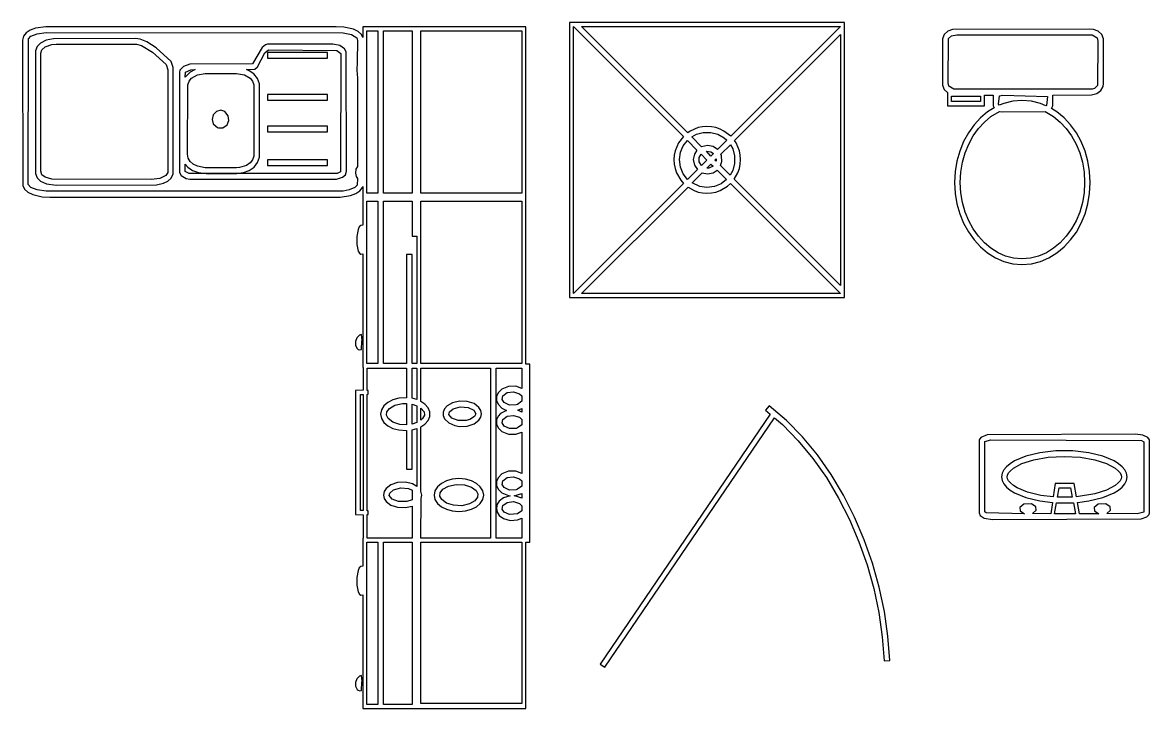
# Model space of a CAD drawing. Header units: metres. Extents: x -13 to 22, y -10.4 to 9.6.
# Drawn here: x -6.081 to -2.112, y -3.408 to -0.994 of the extents above; entities that cross this region are included whole.
import ezdxf

# ---------------------------------------------------------------- set-up
doc = ezdxf.new("R2010")
doc.units = ezdxf.units.M

msp = doc.modelspace()

# ---------------------------------------------------------------- linework, layer by layer
for p, q in [((-6.06854, -1.0305), (-6.07762, -1.04211)), ((-6.05408, -1.02112), (-6.06854, -1.0305)), ((-6.03484, -1.01416), (-6.05408, -1.02112)), ((-5.99817, -1.00873), (-6.03484, -1.01416)), ((-6.02969, -1.03349), (-5.99707, -1.0287)), ((-4.97568, -1.00835), (-5.99817, -1.00873)), ((-5.99707, -1.0287), (-4.95096, -1.02971)), ((-4.94864, -1.00984), (-4.97568, -1.00835)), ((-4.95096, -1.02971), (-4.92242, -1.03607)), ((-4.91545, -1.01732), (-4.94864, -1.00984)), ((-4.89896, -1.02551), (-4.91545, -1.01732)), ((-4.88748, -1.03604), (-4.89896, -1.02551)), ((-4.30846, -1.00835), (-4.88237, -1.00835)), ((-4.88237, -1.00835), (-4.88237, -1.04625)), ((-4.86823, -1.5941), (-4.86823, -1.02249)), ((-4.86823, -1.02249), (-4.82892, -1.02249)), ((-4.82892, -1.02249), (-4.82892, -1.5941)), ((-4.80891, -1.5941), (-4.80891, -1.02249)), ((-4.80891, -1.02249), (-4.70847, -1.02249)), ((-4.70847, -1.02249), (-4.70847, -1.5941)), ((-4.67758, -1.5941), (-4.67758, -1.02254)), ((-4.67758, -1.02254), (-4.3226, -1.02254)), ((-4.3226, -1.02254), (-4.3226, -1.5941)), ((-4.30846, -2.19566), (-4.30846, -1.00835)), ((-3.18616, -0.993866), (-4.15445, -0.993866)), ((-4.15445, -0.993866), (-4.15445, -1.96198)), ((-4.14032, -1.94783), (-4.14032, -1.00806)), ((-4.14032, -1.00806), (-3.75343, -1.39484)), ((-3.73817, -1.38182), (-4.11208, -1.00801)), ((-4.11208, -1.00801), (-3.2003, -1.00806)), ((-3.2003, -1.00806), (-3.5863, -1.39397)), ((-3.18616, -1.96198), (-3.18616, -0.993866)), ((-2.8223, -1.02466), (-2.83449, -1.03615)), ((-2.80498, -1.01799), (-2.8223, -1.02466)), ((-2.323, -1.01665), (-2.80498, -1.01799)), ((-2.30917, -1.01799), (-2.323, -1.01665)), ((-2.29187, -1.02466), (-2.30917, -1.01799)), ((-2.27966, -1.03615), (-2.29187, -1.02466)), ((-6.07762, -1.04211), (-6.08078, -1.05576)), ((-6.08078, -1.05576), (-6.07999, -1.56789)), ((-6.0605, -1.56337), (-6.05965, -1.05089)), ((-6.05965, -1.05089), (-6.05101, -1.04227)), ((-6.05101, -1.04227), (-6.02969, -1.03349)), ((-6.01808, -1.06696), (-6.02887, -1.07819)), ((-5.99706, -1.05585), (-6.01808, -1.06696)), ((-6.00134, -1.0797), (-5.97734, -1.07152)), ((-5.97151, -1.0507), (-5.99706, -1.05585)), ((-5.97734, -1.07152), (-5.96214, -1.07036)), ((-5.68286, -1.05035), (-5.97151, -1.0507)), ((-5.96214, -1.07036), (-5.67909, -1.07036)), ((-5.66634, -1.052), (-5.68286, -1.05035)), ((-5.67909, -1.07036), (-5.66183, -1.07454)), ((-5.64278, -1.06154), (-5.66634, -1.052)), ((-5.61067, -1.08266), (-5.64278, -1.06154)), ((-5.21808, -1.07036), (-5.22475, -1.07172)), ((-4.98758, -1.07036), (-5.21808, -1.07036)), ((-4.96321, -1.07474), (-4.98758, -1.07036)), ((-4.92242, -1.03607), (-4.90347, -1.04805)), ((-4.90347, -1.04805), (-4.90073, -1.05684)), ((-4.90073, -1.05684), (-4.90175, -1.13374)), ((-4.88237, -1.04625), (-4.88748, -1.03604)), ((-3.57346, -1.40939), (-3.2003, -1.03635)), ((-3.2003, -1.03635), (-3.2003, -1.91954)), ((-2.83449, -1.03615), (-2.84048, -1.05167)), ((-2.84048, -1.05167), (-2.84048, -1.21376)), ((-2.82091, -1.20607), (-2.8192, -1.04955)), ((-2.8192, -1.04955), (-2.80872, -1.04004)), ((-2.80872, -1.04004), (-2.79068, -1.03664)), ((-2.79068, -1.03664), (-2.31317, -1.03758)), ((-2.31317, -1.03758), (-2.2962, -1.04739)), ((-2.2962, -1.04739), (-2.29326, -1.05959)), ((-2.29326, -1.05959), (-2.29494, -1.21558)), ((-2.27368, -1.05167), (-2.27966, -1.03615)), ((-2.27325, -1.20807), (-2.27368, -1.05167)), ((-6.03546, -1.09297), (-6.03549, -1.52562)), ((-6.02887, -1.07819), (-6.03546, -1.09297)), ((-6.01639, -1.10135), (-6.01244, -1.08958)), ((-6.01639, -1.51707), (-6.01639, -1.10135)), ((-6.01244, -1.08958), (-6.00134, -1.0797)), ((-5.66183, -1.07454), (-5.62273, -1.09862)), ((-5.62273, -1.09862), (-5.57463, -1.14124)), ((-5.55772, -1.13058), (-5.61067, -1.08266)), ((-5.23726, -1.08118), (-5.27063, -1.13965)), ((-5.25296, -1.14967), (-5.22685, -1.10011)), ((-5.22475, -1.07172), (-5.23726, -1.08118)), ((-5.22685, -1.10011), (-5.21501, -1.09035)), ((-5.00623, -1.09958), (-5.21808, -1.09958)), ((-5.21808, -1.09958), (-5.21808, -1.11958)), ((-5.21501, -1.09035), (-4.97418, -1.09213)), ((-5.00623, -1.11958), (-5.00623, -1.09958)), ((-4.97418, -1.09213), (-4.96008, -1.10237)), ((-4.9464, -1.08603), (-4.96321, -1.07474)), ((-4.96008, -1.10237), (-4.96107, -1.51917)), ((-4.94054, -1.09729), (-4.9464, -1.08603)), ((-4.94011, -1.51707), (-4.94054, -1.09729)), ((-5.57463, -1.14124), (-5.56909, -1.16)), ((-5.54984, -1.15231), (-5.55772, -1.13058)), ((-5.51428, -1.14876), (-5.52661, -1.16159)), ((-5.49178, -1.14079), (-5.51428, -1.14876)), ((-5.27063, -1.13965), (-5.49178, -1.14079)), ((-5.2625, -1.15791), (-5.25296, -1.14967)), ((-5.21808, -1.11958), (-5.00623, -1.11958)), ((-4.90175, -1.13374), (-4.90388, -1.16089)), ((-5.56909, -1.16), (-5.5694, -1.52148)), ((-5.5499, -1.52592), (-5.54984, -1.15231)), ((-5.52661, -1.16159), (-5.52826, -1.16882)), ((-5.52826, -1.16882), (-5.52785, -1.52148)), ((-5.4904, -1.16846), (-5.50827, -1.1855)), ((-5.50827, -1.1855), (-5.50739, -1.16858)), ((-5.50739, -1.16858), (-5.48849, -1.16052)), ((-5.49425, -1.20016), (-5.48541, -1.18964)), ((-5.4722, -1.15964), (-5.4904, -1.16846)), ((-5.48849, -1.16052), (-5.4722, -1.15964)), ((-5.48541, -1.18964), (-5.46503, -1.17828)), ((-5.46503, -1.17828), (-5.43724, -1.17285)), ((-5.43724, -1.17285), (-5.32736, -1.17285)), ((-5.32736, -1.17285), (-5.29918, -1.17828)), ((-5.29918, -1.17828), (-5.27904, -1.18964)), ((-5.29202, -1.15964), (-5.2625, -1.15791)), ((-5.28278, -1.16347), (-5.29202, -1.15964)), ((-5.26572, -1.17473), (-5.28278, -1.16347)), ((-5.27904, -1.18964), (-5.27048, -1.20016)), ((-5.25302, -1.1904), (-5.26572, -1.17473)), ((-5.24635, -1.20958), (-5.25302, -1.1904)), ((-4.90388, -1.16089), (-4.90076, -1.18907)), ((-4.90076, -1.18907), (-4.90076, -1.50053)), ((-5.49944, -1.45691), (-5.49884, -1.21283)), ((-5.49884, -1.21283), (-5.49425, -1.20016)), ((-5.27048, -1.20016), (-5.26608, -1.21283)), ((-5.26608, -1.21283), (-5.26608, -1.46402)), ((-5.24635, -1.46722), (-5.24635, -1.20958)), ((-2.84048, -1.21376), (-2.83449, -1.22902)), ((-2.83449, -1.22902), (-2.82259, -1.24046)), ((-2.81795, -1.21777), (-2.82091, -1.20607)), ((-2.8008, -1.22804), (-2.81795, -1.21777)), ((-2.31337, -1.22804), (-2.8008, -1.22804)), ((-2.30568, -1.22548), (-2.31337, -1.22804)), ((-2.29494, -1.21558), (-2.30568, -1.22548)), ((-2.2831, -1.23335), (-2.27492, -1.21918)), ((-2.27492, -1.21918), (-2.27325, -1.20807)), ((-5.00623, -1.2473), (-5.21808, -1.2473)), ((-5.21808, -1.2473), (-5.21808, -1.2673)), ((-5.21808, -1.2673), (-5.00623, -1.2673)), ((-5.00623, -1.2673), (-5.00623, -1.2473)), ((-2.82259, -1.24046), (-2.82259, -1.28639)), ((-2.80844, -1.27226), (-2.80844, -1.25345)), ((-2.80844, -1.25345), (-2.70682, -1.25345)), ((-2.70682, -1.25345), (-2.70682, -1.27226)), ((-2.69267, -1.28639), (-2.69267, -1.24901)), ((-2.69267, -1.24901), (-2.66228, -1.2496)), ((-2.66228, -1.2496), (-2.66228, -1.28716)), ((-2.64305, -1.2811), (-2.63998, -1.25128)), ((-2.63998, -1.25128), (-2.62791, -1.24902)), ((-2.62791, -1.24902), (-2.47127, -1.25459)), ((-2.56088, -1.26775), (-2.59346, -1.27051)), ((-2.52759, -1.27049), (-2.56088, -1.26775)), ((-2.47127, -1.25459), (-2.4742, -1.28549)), ((-2.45213, -1.24901), (-2.31589, -1.24866)), ((-2.4519, -1.28716), (-2.45213, -1.24901)), ((-2.31589, -1.24866), (-2.29712, -1.24356)), ((-2.29712, -1.24356), (-2.2831, -1.23335)), ((-5.39792, -1.30641), (-5.40884, -1.31816)), ((-5.38248, -1.30194), (-5.39792, -1.30641)), ((-5.36823, -1.30641), (-5.38248, -1.30194)), ((-5.35602, -1.32195), (-5.36823, -1.30641)), ((-2.82259, -1.28639), (-2.69267, -1.28639)), ((-2.70682, -1.27226), (-2.80844, -1.27226)), ((-2.68182, -1.30858), (-2.70703, -1.32973)), ((-2.65898, -1.29428), (-2.68182, -1.30858)), ((-2.67006, -1.32475), (-2.6394, -1.30664)), ((-2.66228, -1.28716), (-2.65898, -1.29428)), ((-2.64104, -1.28479), (-2.64305, -1.2811)), ((-2.62474, -1.27852), (-2.64104, -1.28479)), ((-2.6394, -1.30664), (-2.62813, -1.30774)), ((-2.62813, -1.30774), (-2.47897, -1.30731)), ((-2.59346, -1.27051), (-2.62474, -1.27852)), ((-2.49571, -1.27849), (-2.52759, -1.27049)), ((-2.47679, -1.28656), (-2.49571, -1.27849)), ((-2.47897, -1.30731), (-2.44937, -1.32475)), ((-2.4742, -1.28549), (-2.47679, -1.28656)), ((-2.45689, -1.29669), (-2.4519, -1.28716)), ((-2.43773, -1.30849), (-2.45689, -1.29669)), ((-2.41219, -1.32964), (-2.43773, -1.30849)), ((-5.40884, -1.31816), (-5.41299, -1.33476)), ((-5.41299, -1.33476), (-5.40884, -1.3501)), ((-5.35988, -1.35341), (-5.35394, -1.33882)), ((-5.35394, -1.33882), (-5.35602, -1.32195)), ((-2.70703, -1.32973), (-2.72968, -1.35442)), ((-2.71413, -1.367), (-2.69319, -1.34418)), ((-2.69319, -1.34418), (-2.67006, -1.32475)), ((-2.44937, -1.32475), (-2.42592, -1.34418)), ((-2.42592, -1.34418), (-2.40475, -1.367)), ((-2.38928, -1.35434), (-2.41219, -1.32964)), ((-5.40884, -1.3501), (-5.39439, -1.36324)), ((-5.39439, -1.36324), (-5.39062, -1.36461)), ((-5.39062, -1.36461), (-5.37505, -1.36461)), ((-5.37505, -1.36461), (-5.35988, -1.35341)), ((-5.00623, -1.35849), (-5.21808, -1.35849)), ((-5.21808, -1.35849), (-5.21808, -1.37848)), ((-5.21808, -1.37848), (-5.00623, -1.37848)), ((-5.00623, -1.37848), (-5.00623, -1.35849)), ((-3.72893, -1.37555), (-3.73817, -1.38182)), ((-3.70114, -1.36374), (-3.72893, -1.37555)), ((-3.7238, -1.39618), (-3.70766, -1.38716)), ((-3.70766, -1.38716), (-3.68332, -1.38043)), ((-3.68602, -1.36061), (-3.70114, -1.36374)), ((-3.6703, -1.35954), (-3.68602, -1.36061)), ((-3.68332, -1.38043), (-3.6568, -1.38043)), ((-3.65414, -1.36061), (-3.6703, -1.35954)), ((-3.6568, -1.38043), (-3.63174, -1.38722)), ((-3.63869, -1.36374), (-3.65414, -1.36061)), ((-3.62404, -1.36876), (-3.63869, -1.36374)), ((-3.63174, -1.38722), (-3.60991, -1.39986)), ((-3.61035, -1.37555), (-3.62404, -1.36876)), ((-3.5863, -1.39397), (-3.61035, -1.37555)), ((-2.74951, -1.38226), (-2.76633, -1.4129)), ((-2.72968, -1.35442), (-2.74951, -1.38226)), ((-2.73257, -1.39288), (-2.71413, -1.367)), ((-2.40475, -1.367), (-2.38614, -1.39288)), ((-2.36923, -1.38219), (-2.38928, -1.35434)), ((-2.35229, -1.41286), (-2.36923, -1.38219)), ((-3.77086, -1.41747), (-3.78267, -1.44525)), ((-3.75343, -1.39484), (-3.77086, -1.41747)), ((-3.7634, -1.45059), (-3.75362, -1.4276)), ((-3.75362, -1.4276), (-3.73929, -1.40898)), ((-3.73929, -1.40898), (-3.70534, -1.44292)), ((-3.6891, -1.43088), (-3.7238, -1.39618)), ((-3.66846, -1.42625), (-3.6891, -1.43088)), ((-3.64862, -1.43019), (-3.66846, -1.42625)), ((-3.60043, -1.4081), (-3.63292, -1.44057)), ((-3.62144, -1.45738), (-3.58781, -1.42377)), ((-3.60991, -1.39986), (-3.60043, -1.4081)), ((-3.58781, -1.42377), (-3.5795, -1.43877)), ((-3.56795, -1.41747), (-3.57346, -1.40939)), ((-3.55606, -1.44525), (-3.56795, -1.41747)), ((-2.76633, -1.4129), (-2.77986, -1.446)), ((-2.76096, -1.45253), (-2.74828, -1.42151)), ((-2.74828, -1.42151), (-2.73257, -1.39288)), ((-2.38614, -1.39288), (-2.37032, -1.42151)), ((-2.37032, -1.42151), (-2.35757, -1.45253)), ((-2.33867, -1.44597), (-2.35229, -1.41286)), ((-5.4971, -1.47069), (-5.49944, -1.45691)), ((-5.26608, -1.46402), (-5.27048, -1.47691)), ((-5.25291, -1.48647), (-5.24635, -1.46722)), ((-3.7858, -1.46036), (-3.78687, -1.47607)), ((-3.78267, -1.44525), (-3.7858, -1.46036)), ((-3.76686, -1.47609), (-3.7634, -1.45059)), ((-3.71432, -1.45677), (-3.71828, -1.47606)), ((-3.70534, -1.44292), (-3.71432, -1.45677)), ((-3.6972, -1.46826), (-3.69121, -1.45706)), ((-3.69717, -1.48438), (-3.6972, -1.46826)), ((-3.69121, -1.45706), (-3.67032, -1.47795)), ((-3.65616, -1.46381), (-3.67244, -1.44652)), ((-3.67244, -1.44652), (-3.65633, -1.44865)), ((-3.65633, -1.44865), (-3.64708, -1.45471)), ((-3.64708, -1.45471), (-3.65616, -1.46381)), ((-3.63292, -1.44057), (-3.64862, -1.43019)), ((-3.61949, -1.46291), (-3.62144, -1.45738)), ((-3.61815, -1.48299), (-3.61949, -1.46291)), ((-3.5795, -1.43877), (-3.57275, -1.46307)), ((-3.57275, -1.46307), (-3.57275, -1.48958)), ((-3.55293, -1.46036), (-3.55606, -1.44525)), ((-3.55186, -1.47607), (-3.55293, -1.46036)), ((-2.77986, -1.446), (-2.78986, -1.48122)), ((-2.77036, -1.48561), (-2.76096, -1.45253)), ((-2.35757, -1.45253), (-2.34814, -1.48561)), ((-2.32863, -1.4812), (-2.33867, -1.44597)), ((-5.50821, -1.51764), (-5.50826, -1.49176)), ((-5.50826, -1.49176), (-5.49889, -1.50262)), ((-5.49889, -1.50262), (-5.48184, -1.5143)), ((-5.49033, -1.48265), (-5.4971, -1.47069)), ((-5.47952, -1.49248), (-5.49033, -1.48265)), ((-5.46503, -1.49986), (-5.47952, -1.49248)), ((-5.43724, -1.50574), (-5.46503, -1.49986)), ((-5.32736, -1.50574), (-5.43724, -1.50574)), ((-5.31712, -1.50453), (-5.32736, -1.50574)), ((-5.29153, -1.49649), (-5.31712, -1.50453)), ((-5.27904, -1.48784), (-5.29153, -1.49649)), ((-5.28235, -1.51425), (-5.26538, -1.50246)), ((-5.27048, -1.47691), (-5.27904, -1.48784)), ((-5.26538, -1.50246), (-5.25291, -1.48647)), ((-5.00623, -1.47701), (-5.21808, -1.47701)), ((-5.21808, -1.47701), (-5.21808, -1.49701)), ((-5.21808, -1.49701), (-5.00623, -1.49701)), ((-5.00623, -1.49701), (-5.00623, -1.47701)), ((-4.90076, -1.50053), (-4.90636, -1.51025)), ((-3.78687, -1.47607), (-3.7858, -1.49223)), ((-3.7858, -1.49223), (-3.78267, -1.50769)), ((-3.78267, -1.50769), (-3.77765, -1.52234)), ((-3.76337, -1.50246), (-3.76686, -1.47609)), ((-3.75354, -1.526), (-3.76337, -1.50246)), ((-3.71828, -1.47606), (-3.71432, -1.49588)), ((-3.71432, -1.49588), (-3.70395, -1.51158)), ((-3.6898, -1.49744), (-3.69717, -1.48438)), ((-3.67032, -1.47795), (-3.6898, -1.49744)), ((-3.67073, -1.50665), (-3.65616, -1.49208)), ((-3.66418, -1.50653), (-3.67073, -1.50665)), ((-3.64864, -1.49962), (-3.66418, -1.50653)), ((-3.65616, -1.49208), (-3.64864, -1.49962)), ((-3.64201, -1.47795), (-3.63785, -1.47379)), ((-3.63826, -1.4817), (-3.64201, -1.47795)), ((-3.63785, -1.47379), (-3.63826, -1.4817)), ((-3.62247, -1.4975), (-3.61815, -1.48299)), ((-3.58876, -1.53119), (-3.62247, -1.4975)), ((-3.57275, -1.48958), (-3.57956, -1.51459)), ((-3.56111, -1.52234), (-3.55606, -1.50769)), ((-3.55606, -1.50769), (-3.55293, -1.49223)), ((-3.55293, -1.49223), (-3.55186, -1.47607)), ((-2.78986, -1.48122), (-2.79607, -1.51822)), ((-2.77618, -1.52042), (-2.77036, -1.48561)), ((-2.34814, -1.48561), (-2.3423, -1.52042)), ((-2.32242, -1.5182), (-2.32863, -1.4812)), ((-6.03549, -1.52562), (-6.02873, -1.54092)), ((-6.02873, -1.54092), (-6.01736, -1.55211)), ((-6.01244, -1.52933), (-6.01639, -1.51707)), ((-6.00134, -1.5385), (-6.01244, -1.52933)), ((-5.97734, -1.54535), (-6.00134, -1.5385)), ((-5.62823, -1.54625), (-5.97734, -1.54535)), ((-5.59705, -1.54274), (-5.62823, -1.54625)), ((-5.57639, -1.53275), (-5.59705, -1.54274)), ((-5.5694, -1.52148), (-5.57639, -1.53275)), ((-5.56946, -1.55254), (-5.55733, -1.54152)), ((-5.55733, -1.54152), (-5.5499, -1.52592)), ((-5.52785, -1.52148), (-5.52185, -1.53275)), ((-5.52185, -1.53275), (-5.50415, -1.54274)), ((-5.49406, -1.52469), (-5.50821, -1.51764)), ((-5.50415, -1.54274), (-5.49178, -1.54535)), ((-4.97321, -1.52477), (-5.49406, -1.52469)), ((-5.49178, -1.54535), (-4.97464, -1.54535)), ((-5.48184, -1.5143), (-5.46162, -1.5219)), ((-5.46162, -1.5219), (-5.42537, -1.52615)), ((-5.42537, -1.52615), (-5.32582, -1.52568)), ((-5.32582, -1.52568), (-5.30266, -1.52191)), ((-5.30266, -1.52191), (-5.28235, -1.51425)), ((-4.97464, -1.54535), (-4.95367, -1.5385)), ((-4.96107, -1.51917), (-4.97321, -1.52477)), ((-4.95367, -1.5385), (-4.94371, -1.52933)), ((-4.94371, -1.52933), (-4.94011, -1.51707)), ((-4.90636, -1.51025), (-4.90849, -1.52385)), ((-4.90849, -1.52385), (-4.90585, -1.53625)), ((-4.90585, -1.53625), (-4.90074, -1.54265)), ((-4.90074, -1.54265), (-4.90189, -1.56596)), ((-3.77765, -1.52234), (-3.76244, -1.5486)), ((-3.73831, -1.54593), (-3.75354, -1.526)), ((-3.70395, -1.51158), (-3.73831, -1.54593)), ((-3.72264, -1.55855), (-3.68713, -1.52306)), ((-3.68713, -1.52306), (-3.66846, -1.52681)), ((-3.66846, -1.52681), (-3.64862, -1.52284)), ((-3.64862, -1.52284), (-3.63449, -1.51376)), ((-3.63449, -1.51376), (-3.60153, -1.54669)), ((-3.60153, -1.54669), (-3.62042, -1.56114)), ((-3.57956, -1.51459), (-3.58876, -1.53119)), ((-3.57437, -1.54556), (-3.56111, -1.52234)), ((-3.2003, -1.91954), (-3.57437, -1.54556)), ((-2.79607, -1.51822), (-2.79819, -1.55663)), ((-2.77818, -1.55663), (-2.77618, -1.52042)), ((-2.3423, -1.52042), (-2.34029, -1.55663)), ((-2.32028, -1.55663), (-2.32242, -1.5182)), ((-6.07999, -1.56789), (-6.07379, -1.58054)), ((-6.07379, -1.58054), (-6.06195, -1.59106)), ((-6.05101, -1.57433), (-6.0605, -1.56337)), ((-6.02969, -1.5831), (-6.05101, -1.57433)), ((-5.99707, -1.58789), (-6.02969, -1.5831)), ((-6.01736, -1.55211), (-5.99605, -1.56197)), ((-4.95096, -1.58688), (-5.99707, -1.58789)), ((-5.99605, -1.56197), (-5.96243, -1.56625)), ((-5.96243, -1.56625), (-5.60922, -1.56523)), ((-5.60922, -1.56523), (-5.58398, -1.55963)), ((-5.58398, -1.55963), (-5.56946, -1.55254)), ((-4.93068, -1.58313), (-4.95096, -1.58688)), ((-4.91011, -1.57448), (-4.93068, -1.58313)), ((-4.90189, -1.56596), (-4.91011, -1.57448)), ((-4.9066, -1.59547), (-4.89256, -1.58609)), ((-4.89256, -1.58609), (-4.88379, -1.57446)), ((-4.88379, -1.57446), (-4.88237, -1.57033)), ((-4.88237, -1.57033), (-4.88237, -1.70721)), ((-3.75244, -1.56006), (-4.14032, -1.94783)), ((-4.11203, -1.94783), (-3.737, -1.57291)), ((-3.76244, -1.5486), (-3.75244, -1.56006)), ((-3.737, -1.57291), (-3.71548, -1.58525)), ((-3.69577, -1.57103), (-3.72264, -1.55855)), ((-3.71548, -1.58525), (-3.70113, -1.5903)), ((-3.67029, -1.57449), (-3.69577, -1.57103)), ((-3.64394, -1.571), (-3.67029, -1.57449)), ((-3.62042, -1.56114), (-3.64394, -1.571)), ((-3.63869, -1.5903), (-3.62404, -1.58525)), ((-3.62404, -1.58525), (-3.59776, -1.56995)), ((-3.59776, -1.56995), (-3.5874, -1.56082)), ((-3.5874, -1.56082), (-3.2003, -1.94783)), ((-2.79819, -1.55663), (-2.79607, -1.59503)), ((-2.77618, -1.59283), (-2.77818, -1.55663)), ((-2.34029, -1.55663), (-2.3423, -1.59283)), ((-2.32242, -1.59505), (-2.32028, -1.55663)), ((-6.06195, -1.59106), (-6.04503, -1.59927)), ((-6.04503, -1.59927), (-6.01134, -1.60675)), ((-6.01134, -1.60675), (-5.98416, -1.60825)), ((-5.98416, -1.60825), (-4.9617, -1.60786)), ((-4.9617, -1.60786), (-4.92545, -1.60243)), ((-4.92545, -1.60243), (-4.9066, -1.59547)), ((-4.82892, -1.5941), (-4.86823, -1.5941)), ((-4.86823, -2.19398), (-4.86823, -1.62238)), ((-4.86823, -1.62238), (-4.82892, -1.62238)), ((-4.82892, -1.62238), (-4.82892, -2.19398)), ((-4.70847, -1.5941), (-4.80891, -1.5941)), ((-4.80891, -2.19398), (-4.80891, -1.62238)), ((-4.80891, -1.62238), (-4.70847, -1.62238)), ((-4.70847, -1.62238), (-4.70847, -1.74567)), ((-4.3226, -1.5941), (-4.67758, -1.5941)), ((-4.67758, -2.19398), (-4.67758, -1.62238)), ((-4.67758, -1.62238), (-4.3226, -1.62238)), ((-4.3226, -1.62238), (-4.3226, -2.19398)), ((-3.70113, -1.5903), (-3.68602, -1.59343)), ((-3.68602, -1.59343), (-3.6703, -1.5945)), ((-3.6703, -1.5945), (-3.65414, -1.59343)), ((-3.65414, -1.59343), (-3.63869, -1.5903)), ((-2.79607, -1.59503), (-2.78986, -1.63203)), ((-2.77036, -1.62764), (-2.77618, -1.59283)), ((-2.3423, -1.59283), (-2.34814, -1.62764)), ((-2.32863, -1.63205), (-2.32242, -1.59505)), ((-2.78986, -1.63203), (-2.77986, -1.66725)), ((-2.76096, -1.66072), (-2.77036, -1.62764)), ((-2.74828, -1.69174), (-2.76096, -1.66072)), ((-2.35757, -1.66072), (-2.37032, -1.69174)), ((-2.34814, -1.62764), (-2.35757, -1.66072)), ((-2.33867, -1.66727), (-2.32863, -1.63205)), ((-2.77986, -1.66725), (-2.76633, -1.70035)), ((-2.76633, -1.70035), (-2.74951, -1.73099)), ((-2.73257, -1.72035), (-2.74828, -1.69174)), ((-2.37032, -1.69174), (-2.38614, -1.72035)), ((-2.36923, -1.73105), (-2.35229, -1.70039)), ((-2.35229, -1.70039), (-2.33867, -1.66727)), ((-4.89883, -1.72214), (-4.90343, -1.74683)), ((-4.89464, -1.71329), (-4.89883, -1.72214)), ((-4.88916, -1.70799), (-4.89464, -1.71329)), ((-4.88237, -1.70721), (-4.88916, -1.70799)), ((-4.70847, -1.74567), (-4.69171, -1.74567)), ((-4.69171, -1.74567), (-4.69171, -2.19398)), ((-2.74951, -1.73099), (-2.72968, -1.75883)), ((-2.71413, -1.74625), (-2.73257, -1.72035)), ((-2.69319, -1.76907), (-2.71413, -1.74625)), ((-2.40475, -1.74625), (-2.42592, -1.76907)), ((-2.38614, -1.72035), (-2.40475, -1.74625)), ((-2.38928, -1.75891), (-2.36923, -1.73105)), ((-4.90343, -1.74683), (-4.90315, -1.77457)), ((-4.90315, -1.77457), (-4.89819, -1.7979)), ((-2.72968, -1.75883), (-2.70703, -1.78352)), ((-2.70703, -1.78352), (-2.68182, -1.80467)), ((-2.67006, -1.7885), (-2.69319, -1.76907)), ((-2.42592, -1.76907), (-2.44937, -1.7885)), ((-2.43773, -1.80475), (-2.41219, -1.7836)), ((-2.41219, -1.7836), (-2.38928, -1.75891)), ((-4.89819, -1.7979), (-4.89401, -1.80556)), ((-4.89401, -1.80556), (-4.88873, -1.80931)), ((-4.88873, -1.80931), (-4.88237, -1.80823)), ((-4.88237, -1.80823), (-4.88237, -2.20813)), ((-4.70847, -1.81075), (-4.72847, -1.81075)), ((-4.72847, -1.81075), (-4.72847, -2.19398)), ((-4.70847, -2.19398), (-4.70847, -1.81075)), ((-2.68182, -1.80467), (-2.65431, -1.82188)), ((-2.64499, -1.80418), (-2.67006, -1.7885)), ((-2.65431, -1.82188), (-2.62474, -1.83472)), ((-2.61826, -1.81581), (-2.64499, -1.80418)), ((-2.59012, -1.82303), (-2.61826, -1.81581)), ((-2.56085, -1.8255), (-2.59012, -1.82303)), ((-2.53085, -1.82303), (-2.56085, -1.8255)), ((-2.50209, -1.81581), (-2.53085, -1.82303)), ((-2.47485, -1.80418), (-2.50209, -1.81581)), ((-2.49571, -1.83476), (-2.46565, -1.82195)), ((-2.44937, -1.7885), (-2.47485, -1.80418)), ((-2.46565, -1.82195), (-2.43773, -1.80475)), ((-2.62474, -1.83472), (-2.59346, -1.84274)), ((-2.59346, -1.84274), (-2.56088, -1.8455)), ((-2.56088, -1.8455), (-2.52759, -1.84276)), ((-2.52759, -1.84276), (-2.49571, -1.83476)), ((-4.15445, -1.96198), (-3.18616, -1.96198)), ((-3.2003, -1.94783), (-4.11203, -1.94783)), ((-4.89377, -2.09433), (-4.90344, -2.10387)), ((-4.88698, -2.09184), (-4.89377, -2.09433)), ((-4.8842, -2.11189), (-4.88698, -2.09184)), ((-4.90344, -2.10387), (-4.90804, -2.11688)), ((-4.90804, -2.11688), (-4.90776, -2.13028)), ((-4.90776, -2.13028), (-4.90279, -2.14091)), ((-4.90279, -2.14091), (-4.89861, -2.14423)), ((-4.88698, -2.1449), (-4.88637, -2.11429)), ((-4.88637, -2.11429), (-4.8842, -2.11189)), ((-4.89861, -2.14423), (-4.89333, -2.14569)), ((-4.89333, -2.14569), (-4.88698, -2.1449)), ((-4.88237, -2.20813), (-4.88086, -2.20813)), ((-4.88086, -2.20813), (-4.88086, -2.28812)), ((-4.82892, -2.19398), (-4.86823, -2.19398)), ((-4.86671, -2.28862), (-4.86671, -2.20981)), ((-4.86671, -2.20981), (-4.72847, -2.20981)), ((-4.72847, -2.19398), (-4.80891, -2.19398)), ((-4.72847, -2.20981), (-4.72847, -2.31419)), ((-4.69171, -2.19398), (-4.70847, -2.19398)), ((-4.70847, -2.31631), (-4.70847, -2.20981)), ((-4.70847, -2.20981), (-4.69171, -2.20981)), ((-4.69171, -2.20981), (-4.69171, -2.32088)), ((-4.3226, -2.19398), (-4.67758, -2.19398)), ((-4.67758, -2.32707), (-4.67758, -2.20981)), ((-4.67758, -2.20981), (-4.43227, -2.20981)), ((-4.43227, -2.20981), (-4.43227, -2.80801)), ((-4.41226, -2.80801), (-4.41226, -2.20981)), ((-4.41226, -2.20981), (-4.3226, -2.20981)), ((-4.3226, -2.20981), (-4.3226, -2.28169)), ((-4.29434, -2.19566), (-4.30846, -2.19566)), ((-4.29434, -2.82214), (-4.29434, -2.19566)), ((-4.88086, -2.28812), (-4.90848, -2.2888)), ((-4.90848, -2.2888), (-4.90848, -2.72568)), ((-4.86292, -2.2888), (-4.86671, -2.28862)), ((-4.86292, -2.30226), (-4.86292, -2.2888)), ((-4.40608, -2.29724), (-4.41129, -2.31009)), ((-4.39268, -2.2836), (-4.40608, -2.29724)), ((-4.36955, -2.27422), (-4.39268, -2.2836)), ((-4.38914, -2.30788), (-4.37419, -2.29633)), ((-4.37419, -2.29633), (-4.35159, -2.29321)), ((-4.34322, -2.27419), (-4.36955, -2.27422)), ((-4.35159, -2.29321), (-4.33061, -2.30013)), ((-4.3226, -2.28169), (-4.34322, -2.27419)), ((-4.33061, -2.30013), (-4.3226, -2.30817)), ((-4.89078, -2.71153), (-4.89078, -2.30295)), ((-4.89078, -2.30295), (-4.88086, -2.30295)), ((-4.88086, -2.30295), (-4.88086, -2.71153)), ((-4.86671, -2.30244), (-4.86292, -2.30226)), ((-4.86671, -2.71205), (-4.86671, -2.30244)), ((-4.79424, -2.33102), (-4.80792, -2.34277)), ((-4.77655, -2.32195), (-4.79424, -2.33102)), ((-4.78857, -2.35176), (-4.76929, -2.34058)), ((-4.75571, -2.3161), (-4.77655, -2.32195)), ((-4.76929, -2.34058), (-4.74255, -2.33447)), ((-4.72847, -2.31419), (-4.75571, -2.3161)), ((-4.74255, -2.33447), (-4.72847, -2.3342)), ((-4.72847, -2.3342), (-4.72847, -2.40977)), ((-4.69171, -2.32088), (-4.70847, -2.31631)), ((-4.70847, -2.33681), (-4.69171, -2.34241)), ((-4.70847, -2.40718), (-4.70847, -2.33681)), ((-4.66342, -2.33661), (-4.67758, -2.32707)), ((-4.65207, -2.34946), (-4.66342, -2.33661)), ((-4.56624, -2.33194), (-4.58553, -2.34335)), ((-4.54155, -2.32619), (-4.56624, -2.33194)), ((-4.51427, -2.32738), (-4.54155, -2.32619)), ((-4.49066, -2.33517), (-4.51427, -2.32738)), ((-4.47345, -2.34818), (-4.49066, -2.33517)), ((-4.41129, -2.31009), (-4.41124, -2.32463)), ((-4.41124, -2.32463), (-4.40588, -2.3373)), ((-4.40588, -2.3373), (-4.3925, -2.35049)), ((-4.39168, -2.32047), (-4.38914, -2.30788)), ((-4.38445, -2.33156), (-4.39168, -2.32047)), ((-4.36578, -2.34001), (-4.38445, -2.33156)), ((-4.34229, -2.33897), (-4.36578, -2.34001)), ((-4.33806, -2.33759), (-4.34229, -2.33897)), ((-4.32275, -2.32634), (-4.33806, -2.33759)), ((-4.3226, -2.30817), (-4.32275, -2.32634)), ((-4.81674, -2.35661), (-4.81987, -2.37199)), ((-4.81987, -2.37199), (-4.81674, -2.38737)), ((-4.80792, -2.34277), (-4.81674, -2.35661)), ((-4.79947, -2.37585), (-4.79826, -2.36424)), ((-4.79291, -2.388), (-4.79947, -2.37585)), ((-4.79826, -2.36424), (-4.78857, -2.35176)), ((-4.69171, -2.34241), (-4.69171, -2.40157)), ((-4.67758, -2.35094), (-4.66681, -2.36424)), ((-4.67758, -2.39305), (-4.67758, -2.35094)), ((-4.66559, -2.37585), (-4.67215, -2.388)), ((-4.66681, -2.36424), (-4.66559, -2.37585)), ((-4.64598, -2.36415), (-4.65207, -2.34946)), ((-4.65207, -2.39452), (-4.64598, -2.37984)), ((-4.64598, -2.37984), (-4.64598, -2.36415)), ((-4.5943, -2.35342), (-4.599, -2.36496)), ((-4.599, -2.36496), (-4.599, -2.37714)), ((-4.599, -2.37714), (-4.5943, -2.38838)), ((-4.58553, -2.34335), (-4.5943, -2.35342)), ((-4.57941, -2.37311), (-4.57735, -2.36403)), ((-4.56876, -2.38589), (-4.57941, -2.37311)), ((-4.57735, -2.36403), (-4.56413, -2.35292)), ((-4.56413, -2.35292), (-4.53973, -2.3461)), ((-4.53973, -2.3461), (-4.5112, -2.34857)), ((-4.5112, -2.34857), (-4.49142, -2.35849)), ((-4.48839, -2.3802), (-4.50511, -2.39087)), ((-4.49142, -2.35849), (-4.48416, -2.37111)), ((-4.48416, -2.37111), (-4.48839, -2.3802)), ((-4.4666, -2.35902), (-4.47345, -2.34818)), ((-4.46417, -2.37114), (-4.4666, -2.35902)), ((-4.4666, -2.3829), (-4.46417, -2.37114)), ((-4.40588, -2.37975), (-4.41124, -2.39241)), ((-4.39743, -2.37025), (-4.40588, -2.37975)), ((-4.37569, -2.35886), (-4.39743, -2.37025)), ((-4.3925, -2.35049), (-4.37569, -2.35886)), ((-4.38914, -2.3907), (-4.37419, -2.37946)), ((-4.37419, -2.37946), (-4.35159, -2.37639)), ((-4.35159, -2.37639), (-4.33061, -2.38319)), ((-4.33693, -2.35825), (-4.3226, -2.35226)), ((-4.3226, -2.36478), (-4.33693, -2.35825)), ((-4.3226, -2.35226), (-4.3226, -2.36478)), ((-3.44763, -2.3719), (-4.0461, -3.25162)), ((-3.45082, -2.343), (-3.46375, -2.35826)), ((-3.46375, -2.35826), (-3.44763, -2.3719)), ((-3.39058, -2.39407), (-3.45082, -2.343)), ((-4.81674, -2.38737), (-4.80792, -2.40121)), ((-4.80792, -2.40121), (-4.79424, -2.41295)), ((-4.79424, -2.41295), (-4.77655, -2.42203)), ((-4.77669, -2.40007), (-4.79291, -2.388)), ((-4.75209, -2.40822), (-4.77669, -2.40007)), ((-4.72847, -2.40977), (-4.75209, -2.40822)), ((-4.69171, -2.40157), (-4.70847, -2.40718)), ((-4.67215, -2.388), (-4.67758, -2.39305)), ((-4.67758, -2.4169), (-4.66342, -2.40738)), ((-4.67758, -2.64305), (-4.67758, -2.4169)), ((-4.66342, -2.40738), (-4.65207, -2.39452)), ((-4.5943, -2.38838), (-4.57983, -2.40254)), ((-4.57983, -2.40254), (-4.55849, -2.41214)), ((-4.5466, -2.39439), (-4.56876, -2.38589)), ((-4.55849, -2.41214), (-4.54155, -2.41525)), ((-4.51782, -2.39438), (-4.5466, -2.39439)), ((-4.54155, -2.41525), (-4.51427, -2.41406)), ((-4.50511, -2.39087), (-4.51782, -2.39438)), ((-4.51427, -2.41406), (-4.49066, -2.40633)), ((-4.49066, -2.40633), (-4.47345, -2.39351)), ((-4.47345, -2.39351), (-4.4666, -2.3829)), ((-4.41124, -2.39241), (-4.41129, -2.40695)), ((-4.41129, -2.40695), (-4.40608, -2.4198)), ((-4.40608, -2.4198), (-4.39268, -2.43344)), ((-4.39168, -2.40298), (-4.38914, -2.3907)), ((-4.38445, -2.41457), (-4.39168, -2.40298)), ((-4.36578, -2.42319), (-4.38445, -2.41457)), ((-4.33806, -2.42073), (-4.34229, -2.42213)), ((-4.32275, -2.40916), (-4.33806, -2.42073)), ((-4.33061, -2.38319), (-4.3226, -2.39098)), ((-4.3226, -2.39098), (-4.32275, -2.40916)), ((-4.02956, -3.26286), (-3.43228, -2.38492)), ((-3.43228, -2.38492), (-3.40419, -2.40872)), ((-3.40419, -2.40872), (-3.34854, -2.46548)), ((-3.33368, -2.4521), (-3.39058, -2.39407)), ((-4.77655, -2.42203), (-4.75571, -2.42789)), ((-4.75571, -2.42789), (-4.72847, -2.42978)), ((-4.72847, -2.42978), (-4.72847, -2.56531)), ((-4.70847, -2.42767), (-4.69171, -2.4231)), ((-4.70847, -2.56531), (-4.70847, -2.42767)), ((-4.69171, -2.4231), (-4.69171, -2.62646)), ((-4.39268, -2.43344), (-4.36955, -2.44283)), ((-4.36955, -2.44283), (-4.34322, -2.44286)), ((-4.34229, -2.42213), (-4.36578, -2.42319)), ((-4.34322, -2.44286), (-4.3226, -2.43535)), ((-4.3226, -2.43535), (-4.3226, -2.58078)), ((-3.28105, -2.51579), (-3.33368, -2.4521)), ((-2.70581, -2.45418), (-2.7114, -2.46298)), ((-2.68381, -2.44456), (-2.70581, -2.45418)), ((-2.16071, -2.44279), (-2.68381, -2.44456)), ((-2.13469, -2.44588), (-2.16071, -2.44279)), ((-2.11778, -2.45418), (-2.13469, -2.44588)), ((-2.11215, -2.46298), (-2.11778, -2.45418)), ((-3.34854, -2.46548), (-3.29695, -2.52791)), ((-2.7114, -2.46298), (-2.71178, -2.71925)), ((-2.69177, -2.71588), (-2.69144, -2.46829)), ((-2.69144, -2.46829), (-2.6701, -2.46297)), ((-2.6701, -2.46297), (-2.13997, -2.46516)), ((-2.13997, -2.46516), (-2.13176, -2.46965)), ((-2.13176, -2.46965), (-2.13206, -2.71715)), ((-2.11176, -2.71925), (-2.11215, -2.46298)), ((-3.29695, -2.52791), (-3.24962, -2.59537)), ((-3.23283, -2.58449), (-3.28105, -2.51579)), ((-2.58713, -2.53659), (-2.60292, -2.5464)), ((-2.54733, -2.51991), (-2.58713, -2.53659)), ((-2.56075, -2.54616), (-2.51907, -2.53268)), ((-2.49831, -2.5079), (-2.54733, -2.51991)), ((-2.51907, -2.53268), (-2.46866, -2.5238)), ((-2.44202, -2.50146), (-2.49831, -2.5079)), ((-2.46866, -2.5238), (-2.4118, -2.52061)), ((-2.38158, -2.50146), (-2.44202, -2.50146)), ((-2.4118, -2.52061), (-2.35495, -2.5238)), ((-2.3253, -2.5079), (-2.38158, -2.50146)), ((-2.35495, -2.5238), (-2.30453, -2.53268)), ((-2.27626, -2.51991), (-2.3253, -2.5079)), ((-2.30453, -2.53268), (-2.26285, -2.54616)), ((-2.23648, -2.53659), (-2.27626, -2.51991)), ((-2.22069, -2.5464), (-2.23648, -2.53659)), ((-4.72847, -2.56531), (-4.70847, -2.56531)), ((-4.36955, -2.57332), (-4.39268, -2.5827)), ((-4.34322, -2.57329), (-4.36955, -2.57332)), ((-4.3226, -2.58078), (-4.34322, -2.57329)), ((-2.62503, -2.56837), (-2.63086, -2.58032)), ((-2.61563, -2.55702), (-2.62503, -2.56837)), ((-2.60292, -2.5464), (-2.61563, -2.55702)), ((-2.61179, -2.58636), (-2.60823, -2.57921)), ((-2.60823, -2.57921), (-2.60147, -2.57114)), ((-2.60147, -2.57114), (-2.5912, -2.56261)), ((-2.5912, -2.56261), (-2.56075, -2.54616)), ((-2.26285, -2.54616), (-2.23241, -2.56261)), ((-2.23241, -2.56261), (-2.22214, -2.57114)), ((-2.22214, -2.57114), (-2.21538, -2.57921)), ((-2.20796, -2.55702), (-2.22069, -2.5464)), ((-2.21538, -2.57921), (-2.21181, -2.58636)), ((-2.19856, -2.56837), (-2.20796, -2.55702)), ((-2.19273, -2.58032), (-2.19856, -2.56837)), ((-4.75966, -2.61304), (-4.78328, -2.62083)), ((-4.73238, -2.61183), (-4.75966, -2.61304)), ((-4.7077, -2.61758), (-4.73238, -2.61183)), ((-4.69171, -2.62646), (-4.7077, -2.61758)), ((-4.60562, -2.61583), (-4.61929, -2.62758)), ((-4.58794, -2.60675), (-4.60562, -2.61583)), ((-4.56708, -2.60089), (-4.58794, -2.60675)), ((-4.58066, -2.62538), (-4.55392, -2.61926)), ((-4.5439, -2.59882), (-4.56708, -2.60089)), ((-4.55392, -2.61926), (-4.52434, -2.62057)), ((-4.52074, -2.60089), (-4.5439, -2.59882)), ((-4.49988, -2.60675), (-4.52074, -2.60089)), ((-4.48219, -2.61583), (-4.49988, -2.60675)), ((-4.46852, -2.62758), (-4.48219, -2.61583)), ((-4.40608, -2.59633), (-4.41129, -2.60918)), ((-4.41129, -2.60918), (-4.41124, -2.62372)), ((-4.39268, -2.5827), (-4.40608, -2.59633)), ((-4.39168, -2.61955), (-4.38914, -2.60696)), ((-4.38445, -2.63066), (-4.39168, -2.61955)), ((-4.38914, -2.60696), (-4.37419, -2.59541)), ((-4.37419, -2.59541), (-4.35159, -2.5923)), ((-4.35159, -2.5923), (-4.33061, -2.59923)), ((-4.33061, -2.59923), (-4.3226, -2.60725)), ((-4.3226, -2.60725), (-4.32275, -2.62544)), ((-3.24962, -2.59537), (-3.20671, -2.66724)), ((-3.18919, -2.65758), (-3.23283, -2.58449)), ((-2.63086, -2.58032), (-2.63286, -2.59277)), ((-2.63286, -2.59277), (-2.63086, -2.60521)), ((-2.63086, -2.60521), (-2.62503, -2.61716)), ((-2.62503, -2.61716), (-2.61563, -2.62851)), ((-2.61285, -2.59277), (-2.61179, -2.58636)), ((-2.61179, -2.59918), (-2.61285, -2.59277)), ((-2.60823, -2.60632), (-2.61179, -2.59918)), ((-2.60146, -2.61441), (-2.60823, -2.60632)), ((-2.5912, -2.62294), (-2.60146, -2.61441)), ((-2.44336, -2.61626), (-2.45041, -2.6633)), ((-2.37706, -2.61626), (-2.44336, -2.61626)), ((-2.3689, -2.66293), (-2.37706, -2.61626)), ((-2.22214, -2.61441), (-2.23241, -2.62294)), ((-2.21538, -2.60632), (-2.22214, -2.61441)), ((-2.21181, -2.59918), (-2.21538, -2.60632)), ((-2.21181, -2.58636), (-2.21074, -2.59277)), ((-2.21074, -2.59277), (-2.21181, -2.59918)), ((-2.20796, -2.62851), (-2.19856, -2.61716)), ((-2.19856, -2.61716), (-2.19273, -2.60521)), ((-2.19073, -2.59277), (-2.19273, -2.58032)), ((-2.19273, -2.60521), (-2.19073, -2.59277)), ((-4.80734, -2.64468), (-4.80977, -2.65678)), ((-4.80977, -2.65678), (-4.80734, -2.66855)), ((-4.80048, -2.63382), (-4.80734, -2.64468)), ((-4.78328, -2.62083), (-4.80048, -2.63382)), ((-4.78955, -2.65875), (-4.78751, -2.64972)), ((-4.77884, -2.67148), (-4.78955, -2.65875)), ((-4.78751, -2.64972), (-4.77414, -2.63863)), ((-4.77414, -2.63863), (-4.74896, -2.63176)), ((-4.74896, -2.63176), (-4.72093, -2.6342)), ((-4.72093, -2.6342), (-4.70847, -2.63936)), ((-4.70847, -2.63936), (-4.70847, -2.67346)), ((-4.67432, -2.65678), (-4.67758, -2.64305)), ((-4.67674, -2.66855), (-4.67432, -2.65678)), ((-4.62813, -2.64142), (-4.63126, -2.65678)), ((-4.63126, -2.65678), (-4.62813, -2.67216)), ((-4.61929, -2.62758), (-4.62813, -2.64142)), ((-4.61086, -2.66064), (-4.60963, -2.64905)), ((-4.60963, -2.64905), (-4.59996, -2.63657)), ((-4.59996, -2.63657), (-4.58066, -2.62538)), ((-4.52434, -2.62057), (-4.49974, -2.62871)), ((-4.49974, -2.62871), (-4.48354, -2.64079)), ((-4.48354, -2.64079), (-4.47696, -2.65294)), ((-4.47696, -2.65294), (-4.47818, -2.66454)), ((-4.45969, -2.64142), (-4.46852, -2.62758)), ((-4.45656, -2.65678), (-4.45969, -2.64142)), ((-4.45969, -2.67216), (-4.45656, -2.65678)), ((-4.41124, -2.62372), (-4.40588, -2.63638)), ((-4.40588, -2.63638), (-4.39249, -2.64958)), ((-4.39249, -2.64958), (-4.36952, -2.65875)), ((-4.36578, -2.6391), (-4.38445, -2.63066)), ((-4.36952, -2.65875), (-4.36314, -2.65976)), ((-4.34229, -2.63806), (-4.36578, -2.6391)), ((-4.34981, -2.65967), (-4.3226, -2.65135)), ((-4.33806, -2.63667), (-4.34229, -2.63806)), ((-4.32275, -2.62544), (-4.33806, -2.63667)), ((-4.3226, -2.65135), (-4.3226, -2.66808)), ((-3.1503, -2.73442), (-3.18919, -2.65758)), ((-2.61563, -2.62851), (-2.60292, -2.63914)), ((-2.60292, -2.63914), (-2.58713, -2.64896)), ((-2.57753, -2.63141), (-2.5912, -2.62294)), ((-2.58713, -2.64896), (-2.54733, -2.66563)), ((-2.54115, -2.64661), (-2.57753, -2.63141)), ((-2.49481, -2.65794), (-2.54115, -2.64661)), ((-2.45041, -2.6633), (-2.49481, -2.65794)), ((-2.43593, -2.66425), (-2.4303, -2.63142)), ((-2.4303, -2.63142), (-2.38992, -2.63158)), ((-2.38992, -2.63158), (-2.38341, -2.66412)), ((-2.30453, -2.65285), (-2.3689, -2.66293)), ((-2.26285, -2.63939), (-2.30453, -2.65285)), ((-2.27626, -2.66563), (-2.23648, -2.64896)), ((-2.23241, -2.62294), (-2.26285, -2.63939)), ((-2.23648, -2.64896), (-2.22069, -2.63914)), ((-2.22069, -2.63914), (-2.20796, -2.62851)), ((-4.80734, -2.66855), (-4.80048, -2.67917)), ((-4.80048, -2.67917), (-4.78328, -2.69197)), ((-4.78328, -2.69197), (-4.75966, -2.69972)), ((-4.7561, -2.68004), (-4.77884, -2.67148)), ((-4.72733, -2.68005), (-4.7561, -2.68004)), ((-4.73238, -2.70091), (-4.70847, -2.69545)), ((-4.70847, -2.67346), (-4.72733, -2.68005)), ((-4.70847, -2.69545), (-4.70847, -2.80801)), ((-4.67758, -2.80801), (-4.67674, -2.66855)), ((-4.62813, -2.67216), (-4.61929, -2.686)), ((-4.61929, -2.686), (-4.60562, -2.69775)), ((-4.60428, -2.67279), (-4.61086, -2.66064)), ((-4.60562, -2.69775), (-4.58794, -2.70683)), ((-4.58807, -2.68488), (-4.60428, -2.67279)), ((-4.56348, -2.69301), (-4.58807, -2.68488)), ((-4.53387, -2.69432), (-4.56348, -2.69301)), ((-4.50716, -2.6882), (-4.53387, -2.69432)), ((-4.48785, -2.67702), (-4.50716, -2.6882)), ((-4.49988, -2.70683), (-4.48219, -2.69775)), ((-4.47818, -2.66454), (-4.48785, -2.67702)), ((-4.48219, -2.69775), (-4.46852, -2.686)), ((-4.46852, -2.686), (-4.45969, -2.67216)), ((-4.40909, -2.68898), (-4.41202, -2.70293)), ((-4.40193, -2.67793), (-4.40909, -2.68898)), ((-4.38719, -2.66673), (-4.40193, -2.67793)), ((-4.39168, -2.70627), (-4.38914, -2.69398)), ((-4.38914, -2.69398), (-4.37419, -2.68275)), ((-4.36314, -2.65976), (-4.38719, -2.66673)), ((-4.37419, -2.68275), (-4.35159, -2.67967)), ((-4.35159, -2.67967), (-4.33061, -2.68649)), ((-4.34325, -2.66064), (-4.34981, -2.65967)), ((-4.3226, -2.66808), (-4.34325, -2.66064)), ((-4.33061, -2.68649), (-4.3226, -2.69426)), ((-4.3226, -2.69426), (-4.32275, -2.71233)), ((-3.20671, -2.66724), (-3.16843, -2.74286)), ((-2.55469, -2.68941), (-2.56863, -2.70032)), ((-2.52698, -2.68828), (-2.55469, -2.68941)), ((-2.54733, -2.66563), (-2.49831, -2.67764)), ((-2.51187, -2.69817), (-2.52698, -2.68828)), ((-2.51067, -2.71004), (-2.51187, -2.69817)), ((-2.49831, -2.67764), (-2.45337, -2.68311)), ((-2.45337, -2.68311), (-2.45932, -2.72273)), ((-2.44597, -2.72273), (-2.43935, -2.68416)), ((-2.43935, -2.68416), (-2.37946, -2.6839)), ((-2.38341, -2.66412), (-2.43593, -2.66425)), ((-2.37946, -2.6839), (-2.3717, -2.72273)), ((-2.36545, -2.68271), (-2.3253, -2.67764)), ((-2.35844, -2.72273), (-2.36545, -2.68271)), ((-2.3253, -2.67764), (-2.27626, -2.66563)), ((-2.29259, -2.68941), (-2.30653, -2.70032)), ((-2.26486, -2.68828), (-2.29259, -2.68941)), ((-2.24977, -2.69817), (-2.26486, -2.68828)), ((-2.24855, -2.71004), (-2.24977, -2.69817)), ((-4.90848, -2.72568), (-4.88086, -2.72636)), ((-4.88086, -2.71153), (-4.89078, -2.71153)), ((-4.88086, -2.72636), (-4.88086, -2.80801)), ((-4.86292, -2.71223), (-4.86671, -2.71205)), ((-4.86671, -2.72586), (-4.86292, -2.72568)), ((-4.86671, -2.80801), (-4.86671, -2.72586)), ((-4.86292, -2.72568), (-4.86292, -2.71223)), ((-4.75966, -2.69972), (-4.73238, -2.70091)), ((-4.58794, -2.70683), (-4.56708, -2.71269)), ((-4.56708, -2.71269), (-4.5439, -2.71477)), ((-4.5439, -2.71477), (-4.52074, -2.71269)), ((-4.52074, -2.71269), (-4.49988, -2.70683)), ((-4.41202, -2.70293), (-4.40916, -2.71709)), ((-4.40916, -2.71709), (-4.40193, -2.72841)), ((-4.40193, -2.72841), (-4.38695, -2.73961)), ((-4.38445, -2.71754), (-4.39168, -2.70627)), ((-4.36578, -2.72569), (-4.38445, -2.71754)), ((-4.33806, -2.72339), (-4.36578, -2.72569)), ((-4.32275, -2.71233), (-4.33806, -2.72339)), ((-4.33719, -2.74406), (-4.3226, -2.73817)), ((-4.3226, -2.73817), (-4.3226, -2.80801)), ((-3.1163, -2.81441), (-3.1503, -2.73442)), ((-2.71178, -2.71925), (-2.70837, -2.72864)), ((-2.70837, -2.72864), (-2.69432, -2.73802)), ((-2.69432, -2.73802), (-2.66441, -2.74274)), ((-2.68718, -2.71935), (-2.69177, -2.71588)), ((-2.55215, -2.72273), (-2.68718, -2.71935)), ((-2.56863, -2.70032), (-2.56738, -2.71248)), ((-2.56738, -2.71248), (-2.55215, -2.72273)), ((-2.5237, -2.72192), (-2.51067, -2.71004)), ((-2.45932, -2.72273), (-2.5237, -2.72192)), ((-2.3717, -2.72273), (-2.44597, -2.72273)), ((-2.29004, -2.72273), (-2.35844, -2.72273)), ((-2.30653, -2.70032), (-2.30528, -2.71248)), ((-2.30528, -2.71248), (-2.29004, -2.72273)), ((-2.26158, -2.72192), (-2.24855, -2.71004)), ((-2.1546, -2.72256), (-2.26158, -2.72192)), ((-2.13206, -2.71715), (-2.1546, -2.72256)), ((-2.14041, -2.74098), (-2.12106, -2.73386)), ((-2.12106, -2.73386), (-2.1133, -2.72569)), ((-2.1133, -2.72569), (-2.11176, -2.71925)), ((-4.38695, -2.73961), (-4.36302, -2.74622)), ((-4.36302, -2.74622), (-4.33719, -2.74406)), ((-3.16843, -2.74286), (-3.13495, -2.82164)), ((-2.66441, -2.74274), (-2.14041, -2.74098)), ((-4.88086, -2.80801), (-4.88237, -2.80801)), ((-4.88237, -2.80801), (-4.88237, -2.907)), ((-4.70847, -2.80801), (-4.86671, -2.80801)), ((-4.43227, -2.80801), (-4.67758, -2.80801)), ((-4.3226, -2.80801), (-4.41226, -2.80801)), ((-3.08736, -2.8969), (-3.1163, -2.81441)), ((-4.86823, -3.39375), (-4.86823, -2.82214)), ((-4.86823, -2.82214), (-4.82892, -2.82214)), ((-4.82892, -2.82214), (-4.82892, -3.39375)), ((-4.80891, -3.39375), (-4.80891, -2.82214)), ((-4.80891, -2.82214), (-4.70847, -2.82214)), ((-4.70847, -2.82214), (-4.70847, -3.39375)), ((-4.67758, -3.38995), (-4.67758, -2.82214)), ((-4.67758, -2.82214), (-4.3226, -2.82214)), ((-4.3226, -2.82214), (-4.3226, -3.38995)), ((-4.30846, -2.82214), (-4.29434, -2.82214)), ((-4.30846, -3.4079), (-4.30846, -2.82214)), ((-3.13495, -2.82164), (-3.10643, -2.90292)), ((-3.06367, -2.98129), (-3.08736, -2.8969)), ((-4.89883, -2.92192), (-4.90343, -2.94659)), ((-4.89464, -2.91306), (-4.89883, -2.92192)), ((-4.88916, -2.90778), (-4.89464, -2.91306)), ((-4.88237, -2.907), (-4.88916, -2.90778)), ((-3.10643, -2.90292), (-3.08308, -2.98608)), ((-4.90343, -2.94659), (-4.90315, -2.97435)), ((-4.90315, -2.97435), (-4.89819, -2.99767)), ((-4.89819, -2.99767), (-4.89401, -3.00533)), ((-4.89401, -3.00533), (-4.88873, -3.00908)), ((-4.88873, -3.00908), (-4.88237, -3.008)), ((-4.88237, -3.008), (-4.88237, -3.4079)), ((-3.08308, -2.98608), (-3.06508, -3.07048)), ((-3.04539, -3.06694), (-3.06367, -2.98129)), ((-3.06508, -3.07048), (-3.0526, -3.1555)), ((-3.03271, -3.15326), (-3.04539, -3.06694)), ((-3.0526, -3.1555), (-3.04581, -3.24052)), ((-3.02588, -3.23892), (-3.03271, -3.15326)), ((-4.0461, -3.25162), (-4.02956, -3.26286)), ((-3.04581, -3.24052), (-3.02588, -3.23892)), ((-4.89377, -3.2941), (-4.90344, -3.30363)), ((-4.88698, -3.29161), (-4.89377, -3.2941)), ((-4.8842, -3.31166), (-4.88698, -3.29161)), ((-4.90344, -3.30363), (-4.90804, -3.31665)), ((-4.90804, -3.31665), (-4.90776, -3.33005)), ((-4.90776, -3.33005), (-4.90279, -3.34068)), ((-4.88698, -3.34467), (-4.88637, -3.31406)), ((-4.88637, -3.31406), (-4.8842, -3.31166)), ((-4.90279, -3.34068), (-4.89861, -3.34399)), ((-4.89861, -3.34399), (-4.89333, -3.34546)), ((-4.89333, -3.34546), (-4.88698, -3.34467)), ((-4.88237, -3.4079), (-4.30846, -3.4079)), ((-4.82892, -3.39375), (-4.86823, -3.39375)), ((-4.70847, -3.39375), (-4.80891, -3.39375)), ((-4.3226, -3.38995), (-4.67758, -3.38995))]:
    msp.add_line(p, q)

doc.saveas('drawing.dxf')
